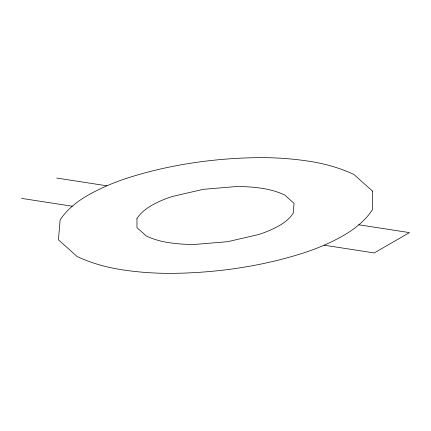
<?xml version="1.0" encoding="UTF-8"?>
<svg xmlns="http://www.w3.org/2000/svg" width="431" height="431" viewBox="0 0 431 431"><rect width="100%" height="100%" fill="white"/><g stroke="black" fill="none" stroke-linecap="round" stroke-linejoin="round"><path stroke-width="0.65" d="M56.757 178.057L106.883 185.809M358.727 224.772L409.45 232.616L374.243 252.943L324.117 245.191M21.55 198.384L72.273 206.228M136.972 218.469L136.961 227.649L146.303 236.005A59.327 34.254 0 0 0 168.559 242.605A92.913 53.643 0 0 0 195.119 244.409L227.649 241.678L258.191 234.653A92.913 53.643 0 0 0 279.627 225.418A59.327 34.254 0 0 0 293.188 213.286L294.039 203.351L284.697 194.995A59.327 34.254 0 0 0 262.441 188.395A92.913 53.643 0 0 0 235.881 186.591L203.351 189.322L172.809 196.347A92.913 53.643 0 0 0 151.373 205.582A62.991 36.371 0 0 0 136.972 218.469M372.578 191.202L372.551 209.568A125.987 72.737 0 0 1 343.749 235.342A185.826 107.287 0 0 1 300.876 253.805A280.732 162.078 0 0 1 174.738 273.324A185.826 107.287 0 0 1 121.612 269.704A118.649 68.502 0 0 1 77.101 256.515L58.422 239.798L60.124 219.934A118.649 68.502 0 0 1 87.251 195.658A185.826 107.287 0 0 1 130.124 177.195A280.732 162.078 0 0 1 256.262 157.676A185.826 107.287 0 0 1 309.388 161.296A118.649 68.502 0 0 1 353.899 174.485L372.578 191.202"/></g></svg>
